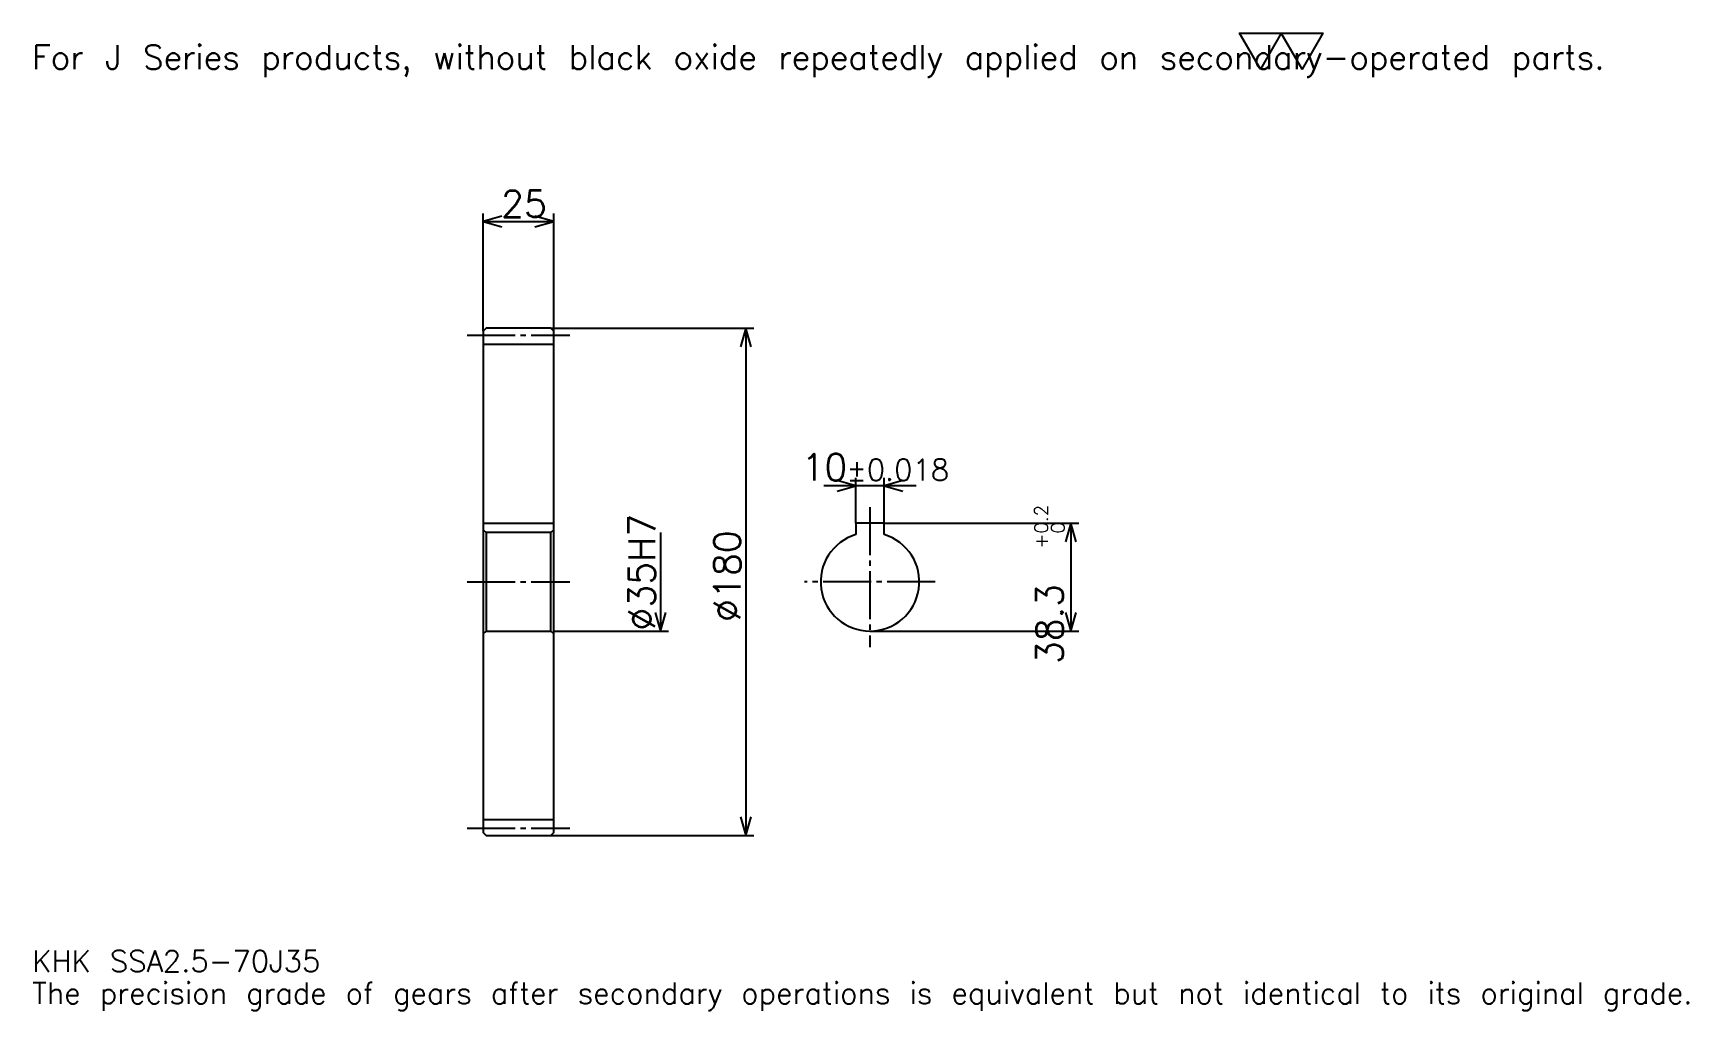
# Model space of a CAD drawing. Extents: x 19 to 607, y 7 to 354.
import ezdxf

# ---------------------------------------------------------------- set-up
doc = ezdxf.new("R2010")
doc.units = 0
doc.linetypes.add('DASHDOT', pattern=[22.744564, 17.058424, -1.89538, 1.89538, -1.89538])
doc.layers.get('0').update_dxf_attribs({"linetype": 'CONTINUOUS'})
doc.layers.add('DASHDOT', color=6, linetype='DASHDOT')
doc.styles.add('KANJI', font='TXT', dxfattribs={"bigfont": 'BIGFONT'})

msp = doc.modelspace()

# ---------------------------------------------------------------- linework, layer by layer
at = {"color": 5}
for p, q in [((179.055695, 249.242523), (179.055695, 289.993195)), ((204.055695, 249.242523), (204.055695, 289.993195)), ((179.055695, 287.150146), (204.055695, 287.150146)), ((179.055695, 248.242523), (179.055695, 249.242523)), ((203.055695, 249.242523), (204.055695, 249.242523)), ((204.055695, 249.242523), (275.132446, 249.242523)), ((204.055695, 248.242523), (204.055695, 249.242523)), ((272.289398, 249.242523), (272.289398, 69.242523)), ((311.324707, 180.042526), (311.324707, 196.153259)), ((321.324707, 180.042526), (321.324707, 196.153259)), ((332.697021, 193.310181), (299.952454, 193.310181)), ((241.963303, 176.742523), (241.963303, 141.742523)), ((321.324707, 180.042526), (390.506104, 180.042526)), ((387.663025, 180.042526), (387.663025, 141.742523)), ((204.055695, 141.742523), (244.806366, 141.742523)), ((316.324707, 141.742523), (390.506104, 141.742523)), ((203.055695, 69.242523), (204.055695, 69.242523)), ((204.055695, 69.242523), (275.132446, 69.242523))]:
    msp.add_line(p, q, dxfattribs=at)
at = {"color": 4}
for p, q in [((179.055695, 243.617523), (204.055695, 243.617523)), ((179.055695, 180.042526), (204.055695, 180.042526)), ((204.055695, 177.742523), (203.055695, 176.742523)), ((179.055695, 140.742523), (180.055695, 141.742523)), ((204.055695, 140.742523), (203.055695, 141.742523)), ((179.055695, 74.867523), (204.055695, 74.867523))]:
    msp.add_line(p, q, dxfattribs=at)
at = {"color": 7}
msp.add_lwpolyline([(454.891296, 341.168488), (447.499298, 353.981262), (477.067261, 353.981262), (469.675262, 341.168488), (462.283295, 353.981262), (454.891296, 341.168488)], dxfattribs=at)
at = {"color": 5}
for points in [[(185.689529, 289.045532), (179.055695, 287.150146), (185.689529, 285.254761)], [(197.42186, 285.254761), (204.055695, 287.150146), (197.42186, 289.045532)], [(274.184753, 242.608688), (272.289398, 249.242523), (270.394012, 242.608688)], [(304.690887, 191.414795), (311.324707, 193.310181), (304.690887, 195.205566)], [(327.958557, 195.205566), (321.324707, 193.310181), (327.958557, 191.414795)], [(389.558411, 173.408691), (387.663025, 180.042526), (385.767639, 173.408691)], [(240.067917, 148.376358), (241.963303, 141.742523), (243.858673, 148.376358)], [(385.767639, 148.376358), (387.663025, 141.742523), (389.558411, 148.376358)], [(270.394012, 75.876358), (272.289398, 69.242523), (274.184753, 75.876358)]]:
    msp.add_lwpolyline(points, dxfattribs=at)
at = {"color": 4}
for points in [[(179.055695, 140.742523), (179.055695, 70.242523), (180.055695, 69.242523), (203.055695, 69.242523), (204.055695, 70.242523), (204.055695, 248.242523), (203.055695, 249.242523), (180.055695, 249.242523), (179.055695, 248.242523), (179.055695, 140.742523)], [(179.055695, 177.742523), (180.055695, 176.742523), (180.055695, 141.742523), (203.055695, 141.742523), (203.055695, 176.742523), (180.055695, 176.742523)], [(321.324707, 176.013031), (321.324707, 180.042526), (311.324707, 180.042526), (311.324707, 176.013031)]]:
    msp.add_lwpolyline(points, dxfattribs=at)
msp.add_arc((316.324707, 159.242523), 17.5, 106.601549926, 73.398450074, dxfattribs=at)
at = {"layer": 'DASHDOT', "color": 7}
for p, q in [((173.369553, 246.742523), (209.741837, 246.742523)), ((316.324707, 185.728668), (316.324707, 136.056381)), ((173.369553, 159.242523), (209.741837, 159.242523)), ((339.510864, 159.242523), (293.13858, 159.242523)), ((173.369553, 71.742523), (209.741837, 71.742523))]:
    msp.add_line(p, q, dxfattribs=at)

# ---------------------------------------------------------------- texts
at = {"color": 7, "style": 'KANJI'}
for s, height, p in [('For J Series products, without black oxide repeatedly applied on secondary-operated parts.', 8.529212, (18.953804, 341.168488)), ('25', 9.476902, (185.395706, 288.666443)), ('10', 9.476902, (292.024078, 195.205566)), ('%%p0.018', 7.581522, (308.038879, 195.205566)), ('KHK SSA2.5-70J35', 7.581522, (18.953804, 20.849184)), ('The precision grade of gears after secondary operations is equivalent but not identical to its original grade.', 7.581522, (18.953804, 9.476902))]:
    msp.add_text(s, height=height, dxfattribs=at).set_placement(p)
for s, height, p in [('0.2', 4.738451, (379.512909, 176.367325)), ('%%c35H7', 9.476902, (240.067917, 141.947174)), ('0', 4.738451, (385.38858, 176.367325)), ('%%c180', 9.476902, (270.394012, 145.027161)), ('+', 4.738451, (379.512909, 171.060257)), ('38.3', 9.476902, (384.819977, 130.040482))]:
    msp.add_text(s, height=height, rotation=90, dxfattribs=at).set_placement(p)

doc.saveas('drawing.dxf')
